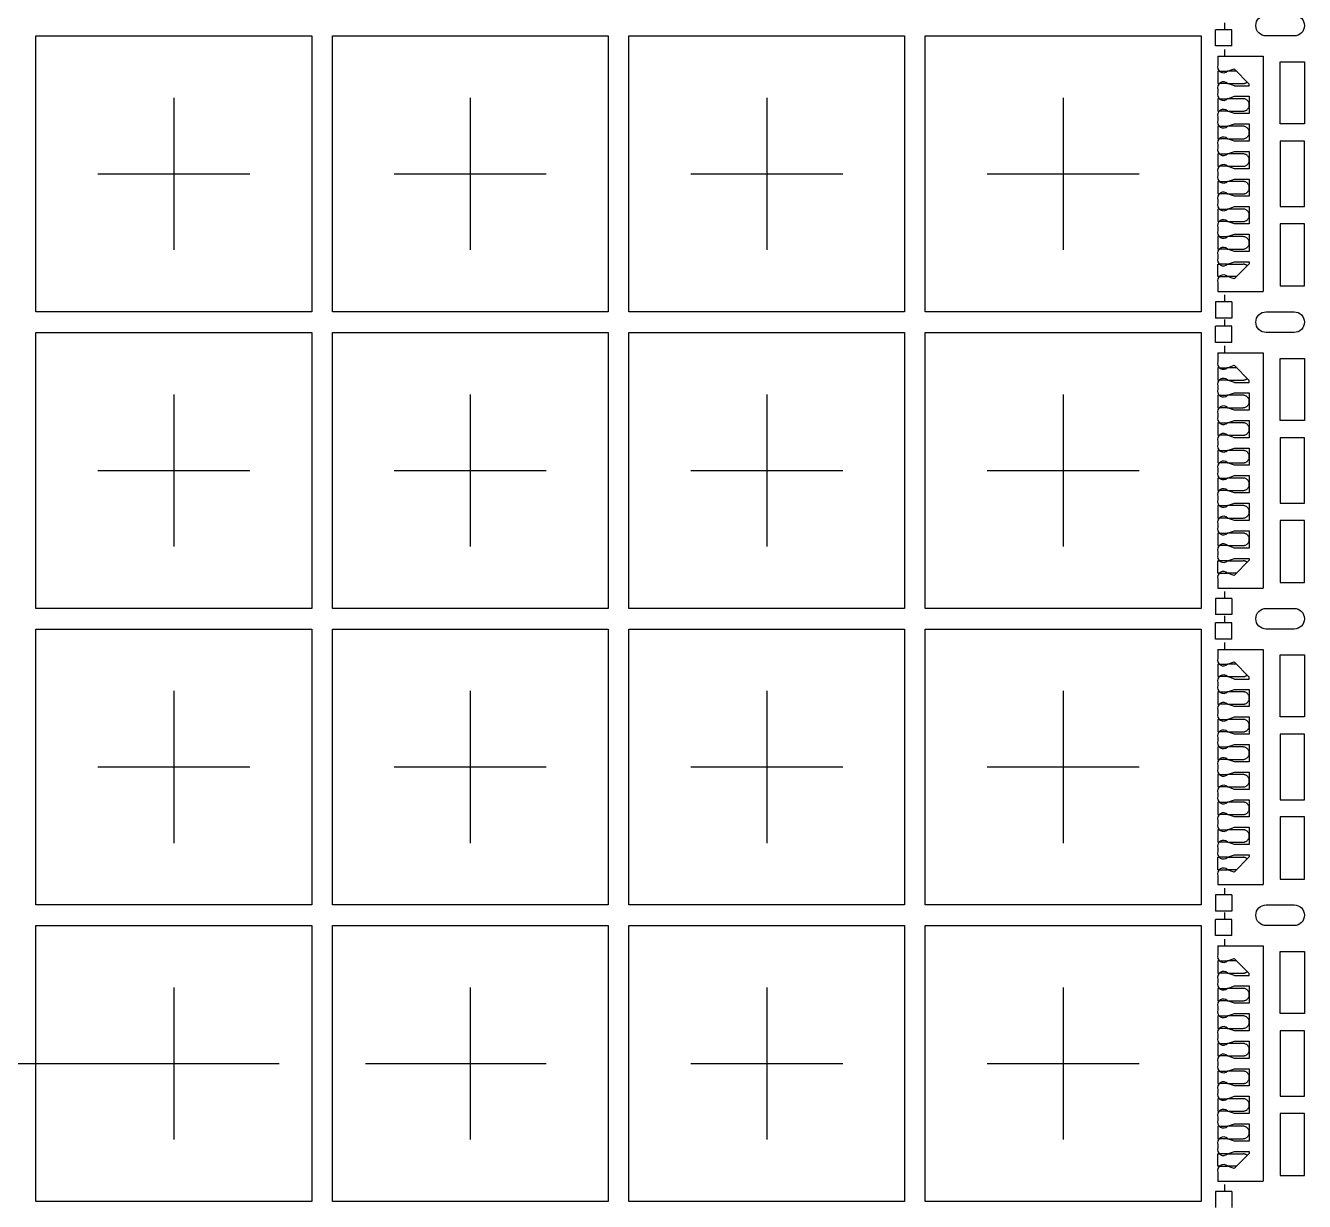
# Model space of a CAD drawing. Extents: x -140 to 1972, y -487 to -95.
# Drawn here: x 1812.89 to 1831.44, y -314.14 to -297.09 of the extents above; entities that cross this region are included whole.
import ezdxf

# ---------------------------------------------------------------- set-up
doc = ezdxf.new("R2010")
doc.units = 0
doc.header["$LTSCALE"] = 5
doc.header["$MEASUREMENT"] = 0
doc.linetypes.add('CENTER', pattern=[2, 1.25, -0.25, 0.25, -0.25])
doc.linetypes.add('HIDDEN', pattern=[0.375, 0.25, -0.125])
doc.layers.add('1', color=7, linetype='CONTINUOUS')
doc.layers.add('1D', color=4, linetype='CONTINUOUS')

msp = doc.modelspace()

# ---------------------------------------------------------------- linework, layer by layer
at = {"layer": '1'}
for p, q in [((1830.15, -297.388, -0.029), (1830.15, -297.153, -0.029)), ((1830.385, -297.153, -0.029), (1830.15, -297.153, -0.029)), ((1830.385, -297.388, -0.029), (1830.385, -297.153, -0.029)), ((1830.385, -297.388, -0.029), (1830.15, -297.388, -0.029)), ((1830.185, -297.538, -0.029), (1830.185, -297.664, -0.029)), ((1830.323, -297.753, -0.029), (1830.419, -297.719, -0.029)), ((1830.64, -297.94, -0.029), (1830.419, -297.719, -0.029)), ((1830.204, -297.753, -0.029), (1830.323, -297.753, -0.029)), ((1830.185, -298.021, -0.029), (1830.185, -298.064, -0.029)), ((1830.323, -297.933, -0.029), (1830.204, -297.933, -0.029)), ((1830.425, -297.968, -0.029), (1830.323, -297.933, -0.029)), ((1830.425, -297.968, -0.029), (1830.64, -297.968, -0.029)), ((1830.204, -298.153, -0.029), (1830.323, -298.153, -0.029)), ((1830.323, -298.153, -0.029), (1830.425, -298.118, -0.029)), ((1830.425, -298.118, -0.029), (1830.64, -298.118, -0.029)), ((1830.185, -298.421, -0.029), (1830.185, -298.464, -0.029)), ((1830.323, -298.333, -0.029), (1830.204, -298.333, -0.029)), ((1830.425, -298.368, -0.029), (1830.323, -298.333, -0.029)), ((1830.64, -298.368, -0.029), (1830.425, -298.368, -0.029)), ((1830.204, -298.553, -0.029), (1830.323, -298.553, -0.029)), ((1830.323, -298.553, -0.029), (1830.425, -298.518, -0.029)), ((1830.425, -298.518, -0.029), (1830.64, -298.518, -0.029)), ((1830.185, -298.821, -0.029), (1830.185, -298.864, -0.029)), ((1830.323, -298.733, -0.029), (1830.204, -298.733, -0.029)), ((1830.425, -298.768, -0.029), (1830.323, -298.733, -0.029)), ((1830.64, -298.768, -0.029), (1830.425, -298.768, -0.029)), ((1830.204, -298.953, -0.029), (1830.323, -298.953, -0.029)), ((1830.323, -298.953, -0.029), (1830.425, -298.918, -0.029)), ((1830.425, -298.918, -0.029), (1830.64, -298.918, -0.029)), ((1830.323, -299.133, -0.029), (1830.204, -299.133, -0.029)), ((1830.425, -299.168, -0.029), (1830.323, -299.133, -0.029)), ((1830.64, -299.168, -0.029), (1830.425, -299.168, -0.029)), ((1830.185, -299.221, -0.029), (1830.185, -299.264, -0.029)), ((1830.204, -299.353, -0.029), (1830.323, -299.353, -0.029)), ((1830.323, -299.353, -0.029), (1830.425, -299.318, -0.029)), ((1830.425, -299.318, -0.029), (1830.64, -299.318, -0.029)), ((1830.323, -299.533, -0.029), (1830.204, -299.533, -0.029)), ((1830.425, -299.568, -0.029), (1830.323, -299.533, -0.029)), ((1830.64, -299.568, -0.029), (1830.425, -299.568, -0.029)), ((1830.185, -299.621, -0.029), (1830.185, -299.664, -0.029)), ((1830.204, -299.753, -0.029), (1830.323, -299.753, -0.029)), ((1830.323, -299.753, -0.029), (1830.425, -299.718, -0.029)), ((1830.425, -299.718, -0.029), (1830.64, -299.718, -0.029)), ((1830.323, -299.933, -0.029), (1830.204, -299.933, -0.029)), ((1830.425, -299.968, -0.029), (1830.323, -299.933, -0.029)), ((1830.185, -300.021, -0.029), (1830.185, -300.064, -0.029)), ((1830.323, -300.153, -0.029), (1830.425, -300.118, -0.029)), ((1830.64, -299.968, -0.029), (1830.425, -299.968, -0.029)), ((1830.425, -300.118, -0.029), (1830.64, -300.118, -0.029)), ((1830.204, -300.153, -0.029), (1830.323, -300.153, -0.029)), ((1830.185, -300.421, -0.029), (1830.185, -300.464, -0.029)), ((1830.323, -300.333, -0.029), (1830.204, -300.333, -0.029)), ((1830.425, -300.368, -0.029), (1830.323, -300.333, -0.029)), ((1830.64, -300.368, -0.029), (1830.425, -300.368, -0.029)), ((1830.323, -300.553, -0.029), (1830.204, -300.553, -0.029)), ((1830.323, -300.553, -0.029), (1830.425, -300.518, -0.029)), ((1830.64, -300.546, -0.029), (1830.419, -300.766, -0.029)), ((1830.425, -300.518, -0.029), (1830.64, -300.518, -0.029)), ((1830.185, -300.821, -0.029), (1830.185, -300.948, -0.029)), ((1830.204, -300.733, -0.029), (1830.323, -300.733, -0.029)), ((1830.419, -300.766, -0.029), (1830.323, -300.733, -0.029)), ((1830.15, -301.098, -0.029), (1830.15, -301.333, -0.029)), ((1830.385, -301.098, -0.029), (1830.15, -301.098, -0.029)), ((1830.385, -301.098, -0.029), (1830.385, -301.333, -0.029)), ((1830.385, -301.333, -0.029), (1830.15, -301.333, -0.029)), ((1830.15, -301.688, -0.029), (1830.15, -301.453, -0.029)), ((1830.385, -301.453, -0.029), (1830.15, -301.453, -0.029)), ((1830.385, -301.688, -0.029), (1830.385, -301.453, -0.029)), ((1830.385, -301.688, -0.029), (1830.15, -301.688, -0.029)), ((1830.185, -301.838, -0.029), (1830.185, -301.964, -0.029)), ((1830.204, -302.053, -0.029), (1830.323, -302.053, -0.029)), ((1830.323, -302.053, -0.029), (1830.419, -302.019, -0.029)), ((1830.64, -302.24, -0.029), (1830.419, -302.019, -0.029)), ((1830.185, -302.321, -0.029), (1830.185, -302.364, -0.029)), ((1830.323, -302.233, -0.029), (1830.204, -302.233, -0.029)), ((1830.425, -302.268, -0.029), (1830.323, -302.233, -0.029)), ((1830.425, -302.268, -0.029), (1830.64, -302.268, -0.029)), ((1830.204, -302.453, -0.029), (1830.323, -302.453, -0.029)), ((1830.323, -302.453, -0.029), (1830.425, -302.418, -0.029)), ((1830.425, -302.418, -0.029), (1830.64, -302.418, -0.029)), ((1830.185, -302.721, -0.029), (1830.185, -302.764, -0.029)), ((1830.323, -302.633, -0.029), (1830.204, -302.633, -0.029)), ((1830.425, -302.668, -0.029), (1830.323, -302.633, -0.029)), ((1830.64, -302.668, -0.029), (1830.425, -302.668, -0.029)), ((1830.204, -302.853, -0.029), (1830.323, -302.853, -0.029)), ((1830.323, -302.853, -0.029), (1830.425, -302.818, -0.029)), ((1830.425, -302.818, -0.029), (1830.64, -302.818, -0.029)), ((1830.323, -303.033, -0.029), (1830.204, -303.033, -0.029)), ((1830.425, -303.068, -0.029), (1830.323, -303.033, -0.029)), ((1830.64, -303.068, -0.029), (1830.425, -303.068, -0.029)), ((1830.185, -303.121, -0.029), (1830.185, -303.164, -0.029)), ((1830.204, -303.253, -0.029), (1830.323, -303.253, -0.029)), ((1830.323, -303.253, -0.029), (1830.425, -303.218, -0.029)), ((1830.425, -303.218, -0.029), (1830.64, -303.218, -0.029)), ((1830.323, -303.433, -0.029), (1830.204, -303.433, -0.029)), ((1830.425, -303.468, -0.029), (1830.323, -303.433, -0.029)), ((1830.64, -303.468, -0.029), (1830.425, -303.468, -0.029)), ((1830.185, -303.521, -0.029), (1830.185, -303.564, -0.029)), ((1830.204, -303.653, -0.029), (1830.323, -303.653, -0.029)), ((1830.323, -303.653, -0.029), (1830.425, -303.618, -0.029)), ((1830.425, -303.618, -0.029), (1830.64, -303.618, -0.029)), ((1830.323, -303.833, -0.029), (1830.204, -303.833, -0.029)), ((1830.425, -303.868, -0.029), (1830.323, -303.833, -0.029)), ((1830.185, -303.921, -0.029), (1830.185, -303.964, -0.029)), ((1830.323, -304.053, -0.029), (1830.425, -304.018, -0.029)), ((1830.64, -303.868, -0.029), (1830.425, -303.868, -0.029)), ((1830.425, -304.018, -0.029), (1830.64, -304.018, -0.029)), ((1830.204, -304.053, -0.029), (1830.323, -304.053, -0.029)), ((1830.185, -304.321, -0.029), (1830.185, -304.364, -0.029)), ((1830.323, -304.233, -0.029), (1830.204, -304.233, -0.029)), ((1830.425, -304.268, -0.029), (1830.323, -304.233, -0.029)), ((1830.64, -304.268, -0.029), (1830.425, -304.268, -0.029)), ((1830.204, -304.453, -0.029), (1830.323, -304.453, -0.029)), ((1830.323, -304.453, -0.029), (1830.425, -304.418, -0.029)), ((1830.425, -304.418, -0.029), (1830.64, -304.418, -0.029)), ((1830.185, -304.721, -0.029), (1830.185, -304.764, -0.029)), ((1830.323, -304.633, -0.029), (1830.204, -304.633, -0.029)), ((1830.425, -304.668, -0.029), (1830.323, -304.633, -0.029)), ((1830.64, -304.668, -0.029), (1830.425, -304.668, -0.029)), ((1830.323, -304.853, -0.029), (1830.204, -304.853, -0.029)), ((1830.323, -304.853, -0.029), (1830.425, -304.818, -0.029)), ((1830.64, -304.846, -0.029), (1830.419, -305.066, -0.029)), ((1830.425, -304.818, -0.029), (1830.64, -304.818, -0.029)), ((1830.185, -305.121, -0.029), (1830.185, -305.248, -0.029)), ((1830.204, -305.033, -0.029), (1830.323, -305.033, -0.029)), ((1830.419, -305.066, -0.029), (1830.323, -305.033, -0.029)), ((1830.15, -305.398, -0.029), (1830.15, -305.633, -0.029)), ((1830.385, -305.398, -0.029), (1830.15, -305.398, -0.029)), ((1830.385, -305.398, -0.029), (1830.385, -305.633, -0.029)), ((1830.385, -305.633, -0.029), (1830.15, -305.633, -0.029)), ((1830.15, -305.988, -0.029), (1830.15, -305.753, -0.029)), ((1830.385, -305.753, -0.029), (1830.15, -305.753, -0.029)), ((1830.385, -305.988, -0.029), (1830.385, -305.753, -0.029)), ((1830.385, -305.988, -0.029), (1830.15, -305.988, -0.029)), ((1830.185, -306.138, -0.029), (1830.185, -306.264, -0.029)), ((1830.204, -306.353, -0.029), (1830.323, -306.353, -0.029)), ((1830.323, -306.353, -0.029), (1830.419, -306.319, -0.029)), ((1830.64, -306.54, -0.029), (1830.419, -306.319, -0.029)), ((1830.185, -306.621, -0.029), (1830.185, -306.664, -0.029)), ((1830.323, -306.533, -0.029), (1830.204, -306.533, -0.029)), ((1830.425, -306.568, -0.029), (1830.323, -306.533, -0.029)), ((1830.425, -306.568, -0.029), (1830.64, -306.568, -0.029)), ((1830.204, -306.753, -0.029), (1830.323, -306.753, -0.029)), ((1830.323, -306.753, -0.029), (1830.425, -306.718, -0.029)), ((1830.425, -306.718, -0.029), (1830.64, -306.718, -0.029)), ((1830.323, -306.933, -0.029), (1830.204, -306.933, -0.029)), ((1830.425, -306.968, -0.029), (1830.323, -306.933, -0.029)), ((1830.64, -306.968, -0.029), (1830.425, -306.968, -0.029)), ((1830.185, -307.021, -0.029), (1830.185, -307.064, -0.029)), ((1830.204, -307.153, -0.029), (1830.323, -307.153, -0.029)), ((1830.323, -307.153, -0.029), (1830.425, -307.118, -0.029)), ((1830.425, -307.118, -0.029), (1830.64, -307.118, -0.029)), ((1830.323, -307.333, -0.029), (1830.204, -307.333, -0.029)), ((1830.425, -307.368, -0.029), (1830.323, -307.333, -0.029)), ((1830.64, -307.368, -0.029), (1830.425, -307.368, -0.029)), ((1830.185, -307.421, -0.029), (1830.185, -307.464, -0.029)), ((1830.204, -307.553, -0.029), (1830.323, -307.553, -0.029)), ((1830.323, -307.553, -0.029), (1830.425, -307.518, -0.029)), ((1830.425, -307.518, -0.029), (1830.64, -307.518, -0.029)), ((1830.323, -307.733, -0.029), (1830.204, -307.733, -0.029)), ((1830.425, -307.768, -0.029), (1830.323, -307.733, -0.029)), ((1830.185, -307.821, -0.029), (1830.185, -307.864, -0.029)), ((1830.323, -307.953, -0.029), (1830.425, -307.918, -0.029)), ((1830.64, -307.768, -0.029), (1830.425, -307.768, -0.029)), ((1830.425, -307.918, -0.029), (1830.64, -307.918, -0.029)), ((1830.204, -307.953, -0.029), (1830.323, -307.953, -0.029)), ((1830.185, -308.221, -0.029), (1830.185, -308.264, -0.029)), ((1830.323, -308.133, -0.029), (1830.204, -308.133, -0.029)), ((1830.425, -308.168, -0.029), (1830.323, -308.133, -0.029)), ((1830.64, -308.168, -0.029), (1830.425, -308.168, -0.029)), ((1830.204, -308.353, -0.029), (1830.323, -308.353, -0.029)), ((1830.323, -308.353, -0.029), (1830.425, -308.318, -0.029)), ((1830.425, -308.318, -0.029), (1830.64, -308.318, -0.029)), ((1830.185, -308.621, -0.029), (1830.185, -308.664, -0.029)), ((1830.323, -308.533, -0.029), (1830.204, -308.533, -0.029)), ((1830.425, -308.568, -0.029), (1830.323, -308.533, -0.029)), ((1830.64, -308.568, -0.029), (1830.425, -308.568, -0.029)), ((1830.204, -308.753, -0.029), (1830.323, -308.753, -0.029)), ((1830.323, -308.753, -0.029), (1830.425, -308.718, -0.029)), ((1830.425, -308.718, -0.029), (1830.64, -308.718, -0.029)), ((1830.185, -309.021, -0.029), (1830.185, -309.064, -0.029)), ((1830.323, -308.933, -0.029), (1830.204, -308.933, -0.029)), ((1830.425, -308.968, -0.029), (1830.323, -308.933, -0.029)), ((1830.64, -308.968, -0.029), (1830.425, -308.968, -0.029)), ((1830.323, -309.153, -0.029), (1830.204, -309.153, -0.029)), ((1830.323, -309.153, -0.029), (1830.425, -309.118, -0.029)), ((1830.64, -309.146, -0.029), (1830.419, -309.366, -0.029)), ((1830.425, -309.118, -0.029), (1830.64, -309.118, -0.029)), ((1830.204, -309.333, -0.029), (1830.323, -309.333, -0.029)), ((1830.419, -309.366, -0.029), (1830.323, -309.333, -0.029)), ((1830.185, -309.421, -0.029), (1830.185, -309.548, -0.029)), ((1830.15, -309.698, -0.029), (1830.15, -309.933, -0.029)), ((1830.385, -309.698, -0.029), (1830.15, -309.698, -0.029)), ((1830.385, -309.698, -0.029), (1830.385, -309.933, -0.029)), ((1830.385, -309.933, -0.029), (1830.15, -309.933, -0.029)), ((1830.15, -310.288, -0.029), (1830.15, -310.053, -0.029)), ((1830.385, -310.053, -0.029), (1830.15, -310.053, -0.029)), ((1830.385, -310.288, -0.029), (1830.385, -310.053, -0.029)), ((1830.385, -310.288, -0.029), (1830.15, -310.288, -0.029)), ((1830.185, -310.438, -0.029), (1830.185, -310.564, -0.029)), ((1830.204, -310.653, -0.029), (1830.323, -310.653, -0.029)), ((1830.323, -310.653, -0.029), (1830.419, -310.619, -0.029)), ((1830.64, -310.84, -0.029), (1830.419, -310.619, -0.029)), ((1830.323, -310.833, -0.029), (1830.204, -310.833, -0.029)), ((1830.425, -310.868, -0.029), (1830.323, -310.833, -0.029)), ((1830.425, -310.868, -0.029), (1830.64, -310.868, -0.029)), ((1830.185, -310.921, -0.029), (1830.185, -310.964, -0.029)), ((1830.204, -311.053, -0.029), (1830.323, -311.053, -0.029)), ((1830.323, -311.053, -0.029), (1830.425, -311.018, -0.029)), ((1830.425, -311.018, -0.029), (1830.64, -311.018, -0.029)), ((1830.323, -311.233, -0.029), (1830.204, -311.233, -0.029)), ((1830.425, -311.268, -0.029), (1830.323, -311.233, -0.029)), ((1830.64, -311.268, -0.029), (1830.425, -311.268, -0.029)), ((1830.185, -311.321, -0.029), (1830.185, -311.364, -0.029)), ((1830.204, -311.453, -0.029), (1830.323, -311.453, -0.029)), ((1830.323, -311.453, -0.029), (1830.425, -311.418, -0.029)), ((1830.425, -311.418, -0.029), (1830.64, -311.418, -0.029)), ((1830.323, -311.633, -0.029), (1830.204, -311.633, -0.029)), ((1830.425, -311.668, -0.029), (1830.323, -311.633, -0.029)), ((1830.185, -311.721, -0.029), (1830.185, -311.764, -0.029)), ((1830.323, -311.853, -0.029), (1830.425, -311.818, -0.029)), ((1830.64, -311.668, -0.029), (1830.425, -311.668, -0.029)), ((1830.425, -311.818, -0.029), (1830.64, -311.818, -0.029)), ((1830.204, -311.853, -0.029), (1830.323, -311.853, -0.029)), ((1830.185, -312.121, -0.029), (1830.185, -312.164, -0.029)), ((1830.323, -312.033, -0.029), (1830.204, -312.033, -0.029)), ((1830.425, -312.068, -0.029), (1830.323, -312.033, -0.029)), ((1830.64, -312.068, -0.029), (1830.425, -312.068, -0.029)), ((1830.204, -312.253, -0.029), (1830.323, -312.253, -0.029)), ((1830.323, -312.253, -0.029), (1830.425, -312.218, -0.029)), ((1830.425, -312.218, -0.029), (1830.64, -312.218, -0.029)), ((1830.185, -312.521, -0.029), (1830.185, -312.564, -0.029)), ((1830.323, -312.433, -0.029), (1830.204, -312.433, -0.029)), ((1830.425, -312.468, -0.029), (1830.323, -312.433, -0.029)), ((1830.64, -312.468, -0.029), (1830.425, -312.468, -0.029)), ((1830.204, -312.653, -0.029), (1830.323, -312.653, -0.029)), ((1830.323, -312.653, -0.029), (1830.425, -312.618, -0.029)), ((1830.425, -312.618, -0.029), (1830.64, -312.618, -0.029)), ((1830.185, -312.921, -0.029), (1830.185, -312.964, -0.029)), ((1830.323, -312.833, -0.029), (1830.204, -312.833, -0.029)), ((1830.425, -312.868, -0.029), (1830.323, -312.833, -0.029)), ((1830.64, -312.868, -0.029), (1830.425, -312.868, -0.029)), ((1830.204, -313.053, -0.029), (1830.323, -313.053, -0.029)), ((1830.323, -313.053, -0.029), (1830.425, -313.018, -0.029)), ((1830.425, -313.018, -0.029), (1830.64, -313.018, -0.029)), ((1830.323, -313.233, -0.029), (1830.204, -313.233, -0.029)), ((1830.425, -313.268, -0.029), (1830.323, -313.233, -0.029)), ((1830.64, -313.268, -0.029), (1830.425, -313.268, -0.029)), ((1830.185, -313.321, -0.029), (1830.185, -313.364, -0.029)), ((1830.323, -313.453, -0.029), (1830.204, -313.453, -0.029)), ((1830.323, -313.453, -0.029), (1830.425, -313.418, -0.029)), ((1830.64, -313.446, -0.029), (1830.419, -313.666, -0.029)), ((1830.425, -313.418, -0.029), (1830.64, -313.418, -0.029)), ((1830.204, -313.633, -0.029), (1830.323, -313.633, -0.029)), ((1830.419, -313.666, -0.029), (1830.323, -313.633, -0.029)), ((1830.185, -313.721, -0.029), (1830.185, -313.848, -0.029)), ((1830.15, -313.998, -0.029), (1830.15, -314.233, -0.029)), ((1830.385, -313.998, -0.029), (1830.15, -313.998, -0.029)), ((1830.385, -313.998, -0.029), (1830.385, -314.233, -0.029))]:
    msp.add_line(p, q, dxfattribs=at)
at = {"layer": '1', "color": 7}
for p, q in [((1830.185, -297.538, -0.029), (1830.84, -297.538, -0.029)), ((1830.84, -297.538, -0.029), (1830.84, -300.948, -0.029)), ((1830.64, -297.968, -0.029), (1830.64, -297.94, -0.029)), ((1830.64, -298.118, -0.029), (1830.64, -298.368, -0.029)), ((1830.64, -298.518, -0.029), (1830.64, -298.768, -0.029)), ((1830.64, -298.918, -0.029), (1830.64, -299.168, -0.029)), ((1830.64, -299.318, -0.029), (1830.64, -299.568, -0.029)), ((1830.64, -299.718, -0.029), (1830.64, -299.968, -0.029)), ((1830.64, -300.118, -0.029), (1830.64, -300.368, -0.029)), ((1830.64, -300.518, -0.029), (1830.64, -300.546, -0.029)), ((1830.185, -300.948, -0.029), (1830.84, -300.948, -0.029)), ((1830.185, -301.838, -0.029), (1830.84, -301.838, -0.029)), ((1830.84, -301.838, -0.029), (1830.84, -305.248, -0.029)), ((1830.64, -302.268, -0.029), (1830.64, -302.24, -0.029)), ((1830.64, -302.418, -0.029), (1830.64, -302.668, -0.029)), ((1830.64, -302.818, -0.029), (1830.64, -303.068, -0.029)), ((1830.64, -303.218, -0.029), (1830.64, -303.468, -0.029)), ((1830.64, -303.618, -0.029), (1830.64, -303.868, -0.029)), ((1830.64, -304.018, -0.029), (1830.64, -304.268, -0.029)), ((1830.64, -304.418, -0.029), (1830.64, -304.668, -0.029)), ((1830.64, -304.818, -0.029), (1830.64, -304.846, -0.029)), ((1830.185, -305.248, -0.029), (1830.84, -305.248, -0.029)), ((1830.185, -306.138, -0.029), (1830.84, -306.138, -0.029)), ((1830.84, -306.138, -0.029), (1830.84, -309.548, -0.029)), ((1830.64, -306.568, -0.029), (1830.64, -306.54, -0.029)), ((1830.64, -306.718, -0.029), (1830.64, -306.968, -0.029)), ((1830.64, -307.118, -0.029), (1830.64, -307.368, -0.029)), ((1830.64, -307.518, -0.029), (1830.64, -307.768, -0.029)), ((1830.64, -307.918, -0.029), (1830.64, -308.168, -0.029)), ((1830.64, -308.318, -0.029), (1830.64, -308.568, -0.029)), ((1830.64, -308.718, -0.029), (1830.64, -308.968, -0.029)), ((1830.64, -309.118, -0.029), (1830.64, -309.146, -0.029)), ((1830.185, -309.548, -0.029), (1830.84, -309.548, -0.029)), ((1830.185, -310.438, -0.029), (1830.84, -310.438, -0.029)), ((1830.84, -310.438, -0.029), (1830.84, -313.848, -0.029)), ((1830.64, -310.868, -0.029), (1830.64, -310.84, -0.029)), ((1830.64, -311.018, -0.029), (1830.64, -311.268, -0.029)), ((1830.64, -311.418, -0.029), (1830.64, -311.668, -0.029)), ((1830.64, -311.818, -0.029), (1830.64, -312.068, -0.029)), ((1830.64, -312.218, -0.029), (1830.64, -312.468, -0.029)), ((1830.64, -312.618, -0.029), (1830.64, -312.868, -0.029)), ((1830.64, -313.018, -0.029), (1830.64, -313.268, -0.029)), ((1830.64, -313.418, -0.029), (1830.64, -313.446, -0.029)), ((1830.185, -313.848, -0.029), (1830.84, -313.848, -0.029))]:
    msp.add_line(p, q, dxfattribs=at)
at = {"layer": '1', "ltscale": 10, "elevation": -0.029}
for points in [[(1830.885, -296.943), (1831.29, -296.943, -1), (1831.29, -297.243), (1830.885, -297.243, -1)], [(1830.885, -301.243), (1831.29, -301.243, -1), (1831.29, -301.543), (1830.885, -301.543, -1)], [(1830.885, -305.543), (1831.29, -305.543, -1), (1831.29, -305.843), (1830.885, -305.843, -1)], [(1830.885, -309.843), (1831.29, -309.843, -1), (1831.29, -310.143), (1830.885, -310.143, -1)]]:
    msp.add_lwpolyline(points, format="xyb", close=True, dxfattribs=at)
for points in [[(1831.44, -298.518), (1831.09, -298.518), (1831.09, -297.618), (1831.44, -297.618)], [(1831.44, -298.768), (1831.09, -298.768), (1831.09, -299.718), (1831.44, -299.718)], [(1831.09, -299.968), (1831.09, -300.868), (1831.44, -300.868), (1831.44, -299.968)], [(1831.44, -302.818), (1831.09, -302.818), (1831.09, -301.918), (1831.44, -301.918)], [(1831.44, -303.068), (1831.09, -303.068), (1831.09, -304.018), (1831.44, -304.018)], [(1831.09, -304.268), (1831.09, -305.168), (1831.44, -305.168), (1831.44, -304.268)], [(1831.44, -307.118), (1831.09, -307.118), (1831.09, -306.218), (1831.44, -306.218)], [(1831.44, -307.368), (1831.09, -307.368), (1831.09, -308.318), (1831.44, -308.318)], [(1831.09, -308.568), (1831.09, -309.468), (1831.44, -309.468), (1831.44, -308.568)], [(1831.44, -311.418), (1831.09, -311.418), (1831.09, -310.518), (1831.44, -310.518)], [(1831.44, -311.668), (1831.09, -311.668), (1831.09, -312.618), (1831.44, -312.618)], [(1831.09, -312.868), (1831.09, -313.768), (1831.44, -313.768), (1831.44, -312.868)]]:
    msp.add_lwpolyline(points, close=True, dxfattribs=at)
at = {"layer": '1'}
for centre, start, end in [((1830.264, -297.693, -0.029), 159.5408, 315.2841), ((1830.264, -297.992, -0.029), 44.7159, 200.4592), ((1830.264, -298.093, -0.029), 159.5408, 315.2841), ((1830.264, -298.392, -0.029), 44.7159, 200.4592), ((1830.264, -298.493, -0.029), 159.5408, 315.2841), ((1830.264, -298.792, -0.029), 44.7159, 200.4592), ((1830.264, -298.893, -0.029), 159.5408, 315.2841), ((1830.264, -299.192, -0.029), 44.7159, 200.4592), ((1830.264, -299.293, -0.029), 159.5408, 315.2841), ((1830.264, -299.592, -0.029), 44.7159, 200.4592), ((1830.264, -299.693, -0.029), 159.5408, 315.2841), ((1830.264, -299.992, -0.029), 44.7159, 200.4592), ((1830.264, -300.093, -0.029), 159.5408, 315.2841), ((1830.264, -300.392, -0.029), 44.7159, 200.4592), ((1830.264, -300.493, -0.029), 159.5408, 315.2841), ((1830.264, -300.792, -0.029), 44.7159, 200.4592), ((1830.264, -301.993, -0.029), 159.5408, 315.2841), ((1830.264, -302.292, -0.029), 44.7159, 200.4592), ((1830.264, -302.393, -0.029), 159.5408, 315.2841), ((1830.264, -302.692, -0.029), 44.7159, 200.4592), ((1830.264, -302.793, -0.029), 159.5408, 315.2841), ((1830.264, -303.092, -0.029), 44.7159, 200.4592), ((1830.264, -303.193, -0.029), 159.5408, 315.2841), ((1830.264, -303.492, -0.029), 44.7159, 200.4592), ((1830.264, -303.593, -0.029), 159.5408, 315.2841), ((1830.264, -303.892, -0.029), 44.7159, 200.4592), ((1830.264, -303.993, -0.029), 159.5408, 315.2841), ((1830.264, -304.292, -0.029), 44.7159, 200.4592), ((1830.264, -304.393, -0.029), 159.5408, 315.2841), ((1830.264, -304.692, -0.029), 44.7159, 200.4592), ((1830.264, -304.793, -0.029), 159.5408, 315.2841), ((1830.264, -305.092, -0.029), 44.7159, 200.4592), ((1830.264, -306.293, -0.029), 159.5408, 315.2841), ((1830.264, -306.592, -0.029), 44.7159, 200.4592), ((1830.264, -306.693, -0.029), 159.5408, 315.2841), ((1830.264, -306.992, -0.029), 44.7159, 200.4592), ((1830.264, -307.093, -0.029), 159.5408, 315.2841), ((1830.264, -307.392, -0.029), 44.7159, 200.4592), ((1830.264, -307.493, -0.029), 159.5408, 315.2841), ((1830.264, -307.792, -0.029), 44.7159, 200.4592), ((1830.264, -307.893, -0.029), 159.5408, 315.2841), ((1830.264, -308.192, -0.029), 44.7159, 200.4592), ((1830.264, -308.293, -0.029), 159.5408, 315.2841), ((1830.264, -308.592, -0.029), 44.7159, 200.4592), ((1830.264, -308.693, -0.029), 159.5408, 315.2841), ((1830.264, -308.992, -0.029), 44.7159, 200.4592), ((1830.264, -309.093, -0.029), 159.5408, 315.2841), ((1830.264, -309.392, -0.029), 44.7159, 200.4592), ((1830.264, -310.593, -0.029), 159.5408, 315.2841), ((1830.264, -310.892, -0.029), 44.7159, 200.4592), ((1830.264, -310.993, -0.029), 159.5408, 315.2841), ((1830.264, -311.292, -0.029), 44.7159, 200.4592), ((1830.264, -311.393, -0.029), 159.5408, 315.2841), ((1830.264, -311.692, -0.029), 44.7159, 200.4592), ((1830.264, -311.793, -0.029), 159.5408, 315.2841), ((1830.264, -312.092, -0.029), 44.7159, 200.4592), ((1830.264, -312.193, -0.029), 159.5408, 315.2841), ((1830.264, -312.492, -0.029), 44.7159, 200.4592), ((1830.264, -312.593, -0.029), 159.5408, 315.2841), ((1830.264, -312.892, -0.029), 44.7159, 200.4592), ((1830.264, -312.993, -0.029), 159.5408, 315.2841), ((1830.264, -313.292, -0.029), 44.7159, 200.4592), ((1830.264, -313.393, -0.029), 159.5408, 315.2841), ((1830.264, -313.692, -0.029), 44.7159, 200.4592)]:
    msp.add_arc(centre, 0.0843, start, end, dxfattribs=at)
at = {"layer": '1D', "linetype": 'HIDDEN', "ltscale": 0.08}
for p, q in [((1830.285, -297.153, -0.029), (1830.285, -297.033, -0.029)), ((1830.285, -297.538, -0.029), (1830.285, -297.388, -0.029)), ((1830.285, -301.098, -0.029), (1830.285, -300.948, -0.029)), ((1830.285, -301.453, -0.029), (1830.285, -301.333, -0.029)), ((1830.285, -301.838, -0.029), (1830.285, -301.688, -0.029)), ((1830.285, -305.398, -0.029), (1830.285, -305.248, -0.029)), ((1830.285, -305.753, -0.029), (1830.285, -305.633, -0.029)), ((1830.285, -306.138, -0.029), (1830.285, -305.988, -0.029)), ((1830.285, -309.698, -0.029), (1830.285, -309.548, -0.029)), ((1830.285, -310.053, -0.029), (1830.285, -309.933, -0.029)), ((1830.285, -310.438, -0.029), (1830.285, -310.288, -0.029)), ((1830.285, -313.998, -0.029), (1830.285, -313.848, -0.029))]:
    msp.add_line(p, q, dxfattribs=at)
at = {"layer": '1D', "linetype": 'CENTER'}
for p, q in [((1815.04, -298.14, -0.029), (1815.04, -300.346, -0.029)), ((1819.34, -298.14, -0.029), (1819.34, -300.346, -0.029)), ((1823.64, -298.14, -0.029), (1823.64, -300.346, -0.029)), ((1827.94, -298.14, -0.029), (1827.94, -300.346, -0.029)), ((1813.937, -299.243, -0.029), (1816.142, -299.243, -0.029)), ((1818.237, -299.243, -0.029), (1820.442, -299.243, -0.029)), ((1822.537, -299.243, -0.029), (1824.742, -299.243, -0.029)), ((1826.837, -299.243, -0.029), (1829.042, -299.243, -0.029)), ((1815.04, -302.44, -0.029), (1815.04, -304.646, -0.029)), ((1819.34, -302.44, -0.029), (1819.34, -304.646, -0.029)), ((1823.64, -302.44, -0.029), (1823.64, -304.646, -0.029)), ((1827.94, -302.44, -0.029), (1827.94, -304.646, -0.029)), ((1813.937, -303.543, -0.029), (1816.142, -303.543, -0.029)), ((1818.237, -303.543, -0.029), (1820.442, -303.543, -0.029)), ((1822.537, -303.543, -0.029), (1824.742, -303.543, -0.029)), ((1826.837, -303.543, -0.029), (1829.042, -303.543, -0.029)), ((1815.04, -306.74, -0.029), (1815.04, -308.946, -0.029)), ((1819.34, -306.74, -0.029), (1819.34, -308.946, -0.029)), ((1823.64, -306.74, -0.029), (1823.64, -308.946, -0.029)), ((1827.94, -306.74, -0.029), (1827.94, -308.946, -0.029)), ((1813.937, -307.843, -0.029), (1816.142, -307.843, -0.029)), ((1818.237, -307.843, -0.029), (1820.442, -307.843, -0.029)), ((1822.537, -307.843, -0.029), (1824.742, -307.843, -0.029)), ((1826.837, -307.843, -0.029), (1829.042, -307.843, -0.029)), ((1815.04, -311.04, -0.029), (1815.04, -313.246, -0.029)), ((1819.34, -311.04, -0.029), (1819.34, -313.246, -0.029)), ((1823.64, -311.04, -0.029), (1823.64, -313.246, -0.029)), ((1827.94, -311.04, -0.029), (1827.94, -313.246, -0.029)), ((1790.318, -312.143, -0.029), (1818.261, -312.143, -0.029)), ((1813.937, -312.143, -0.029), (1816.142, -312.143, -0.029)), ((1818.237, -312.143, -0.029), (1820.442, -312.143, -0.029)), ((1822.537, -312.143, -0.029), (1824.742, -312.143, -0.029)), ((1826.837, -312.143, -0.029), (1829.042, -312.143, -0.029))]:
    msp.add_line(p, q, dxfattribs=at)
at = {"layer": '1D', "color": 2, "linetype": 'CENTER', "ltscale": 0.8, "elevation": -0.029}
for points in [[(1817.04, -297.243), (1817.04, -301.243), (1813.04, -301.243), (1813.04, -297.243)], [(1821.34, -297.243), (1821.34, -301.243), (1817.34, -301.243), (1817.34, -297.243)], [(1825.64, -297.243), (1825.64, -301.243), (1821.64, -301.243), (1821.64, -297.243)], [(1829.94, -297.243), (1829.94, -301.243), (1825.94, -301.243), (1825.94, -297.243)], [(1817.04, -301.543), (1817.04, -305.543), (1813.04, -305.543), (1813.04, -301.543)], [(1821.34, -301.543), (1821.34, -305.543), (1817.34, -305.543), (1817.34, -301.543)], [(1825.64, -301.543), (1825.64, -305.543), (1821.64, -305.543), (1821.64, -301.543)], [(1829.94, -301.543), (1829.94, -305.543), (1825.94, -305.543), (1825.94, -301.543)], [(1817.04, -305.843), (1817.04, -309.843), (1813.04, -309.843), (1813.04, -305.843)], [(1821.34, -305.843), (1821.34, -309.843), (1817.34, -309.843), (1817.34, -305.843)], [(1825.64, -305.843), (1825.64, -309.843), (1821.64, -309.843), (1821.64, -305.843)], [(1829.94, -305.843), (1829.94, -309.843), (1825.94, -309.843), (1825.94, -305.843)], [(1817.04, -310.143), (1817.04, -314.143), (1813.04, -314.143), (1813.04, -310.143)], [(1821.34, -310.143), (1821.34, -314.143), (1817.34, -314.143), (1817.34, -310.143)], [(1825.64, -310.143), (1825.64, -314.143), (1821.64, -314.143), (1821.64, -310.143)], [(1829.94, -310.143), (1829.94, -314.143), (1825.94, -314.143), (1825.94, -310.143)]]:
    msp.add_lwpolyline(points, close=True, dxfattribs=at)
at = {"layer": '1D', "linetype": 'HIDDEN', "ltscale": 0.3, "elevation": -0.029}
for points in [[(1830.204, -297.753), (1830.185, -297.753), (1830.185, -297.933), (1830.204, -297.933)], [(1830.452, -297.753), (1830.323, -297.753)], [(1830.204, -298.153), (1830.185, -298.153), (1830.185, -298.333), (1830.204, -298.333)], [(1830.204, -298.553), (1830.185, -298.553), (1830.185, -298.733), (1830.204, -298.733)], [(1830.204, -298.953), (1830.185, -298.953), (1830.185, -299.133), (1830.204, -299.133)], [(1830.204, -299.353), (1830.185, -299.353), (1830.185, -299.533), (1830.204, -299.533)], [(1830.204, -299.753), (1830.185, -299.753), (1830.185, -299.933), (1830.204, -299.933)], [(1830.204, -300.153), (1830.185, -300.153), (1830.185, -300.333), (1830.204, -300.333)], [(1830.204, -300.733), (1830.185, -300.733), (1830.185, -300.553), (1830.204, -300.553)], [(1830.452, -300.733), (1830.323, -300.733)], [(1830.204, -302.053), (1830.185, -302.053), (1830.185, -302.233), (1830.204, -302.233)], [(1830.452, -302.053), (1830.323, -302.053)], [(1830.204, -302.453), (1830.185, -302.453), (1830.185, -302.633), (1830.204, -302.633)], [(1830.204, -302.853), (1830.185, -302.853), (1830.185, -303.033), (1830.204, -303.033)], [(1830.204, -303.253), (1830.185, -303.253), (1830.185, -303.433), (1830.204, -303.433)], [(1830.204, -303.653), (1830.185, -303.653), (1830.185, -303.833), (1830.204, -303.833)], [(1830.204, -304.053), (1830.185, -304.053), (1830.185, -304.233), (1830.204, -304.233)], [(1830.204, -304.453), (1830.185, -304.453), (1830.185, -304.633), (1830.204, -304.633)], [(1830.204, -305.033), (1830.185, -305.033), (1830.185, -304.853), (1830.204, -304.853)], [(1830.452, -305.033), (1830.323, -305.033)], [(1830.204, -306.353), (1830.185, -306.353), (1830.185, -306.533), (1830.204, -306.533)], [(1830.452, -306.353), (1830.323, -306.353)], [(1830.204, -306.753), (1830.185, -306.753), (1830.185, -306.933), (1830.204, -306.933)], [(1830.204, -307.153), (1830.185, -307.153), (1830.185, -307.333), (1830.204, -307.333)], [(1830.204, -307.553), (1830.185, -307.553), (1830.185, -307.733), (1830.204, -307.733)], [(1830.204, -307.953), (1830.185, -307.953), (1830.185, -308.133), (1830.204, -308.133)], [(1830.204, -308.353), (1830.185, -308.353), (1830.185, -308.533), (1830.204, -308.533)], [(1830.204, -308.753), (1830.185, -308.753), (1830.185, -308.933), (1830.204, -308.933)], [(1830.204, -309.333), (1830.185, -309.333), (1830.185, -309.153), (1830.204, -309.153)], [(1830.452, -309.333), (1830.323, -309.333)], [(1830.204, -310.653), (1830.185, -310.653), (1830.185, -310.833), (1830.204, -310.833)], [(1830.452, -310.653), (1830.323, -310.653)], [(1830.204, -311.053), (1830.185, -311.053), (1830.185, -311.233), (1830.204, -311.233)], [(1830.204, -311.453), (1830.185, -311.453), (1830.185, -311.633), (1830.204, -311.633)], [(1830.204, -311.853), (1830.185, -311.853), (1830.185, -312.033), (1830.204, -312.033)], [(1830.204, -312.253), (1830.185, -312.253), (1830.185, -312.433), (1830.204, -312.433)], [(1830.204, -312.653), (1830.185, -312.653), (1830.185, -312.833), (1830.204, -312.833)], [(1830.204, -313.053), (1830.185, -313.053), (1830.185, -313.233), (1830.204, -313.233)], [(1830.204, -313.633), (1830.185, -313.633), (1830.185, -313.453), (1830.204, -313.453)], [(1830.452, -313.633), (1830.323, -313.633)]]:
    msp.add_lwpolyline(points, dxfattribs=at)
for points in [[(1830.323, -297.933), (1830.55, -297.933, 0.184483), (1830.61, -297.91, 0.175674)], [(1830.323, -298.333), (1830.55, -298.333, 1), (1830.55, -298.153), (1830.323, -298.153)], [(1830.323, -298.733), (1830.55, -298.733, 1), (1830.55, -298.553), (1830.323, -298.553)], [(1830.323, -299.133), (1830.55, -299.133, 1), (1830.55, -298.953), (1830.323, -298.953)], [(1830.323, -299.533), (1830.55, -299.533, 1), (1830.55, -299.353), (1830.323, -299.353)], [(1830.323, -299.933), (1830.55, -299.933, 1), (1830.55, -299.753), (1830.323, -299.753)], [(1830.323, -300.333), (1830.55, -300.333, 1), (1830.55, -300.153), (1830.323, -300.153)], [(1830.323, -300.553), (1830.55, -300.553, -0.184483), (1830.61, -300.576, -0.175674)], [(1830.323, -302.233), (1830.55, -302.233, 0.184483), (1830.61, -302.21, 0.175674)], [(1830.323, -302.633), (1830.55, -302.633, 1), (1830.55, -302.453), (1830.323, -302.453)], [(1830.323, -303.033), (1830.55, -303.033, 1), (1830.55, -302.853), (1830.323, -302.853)], [(1830.323, -303.433), (1830.55, -303.433, 1), (1830.55, -303.253), (1830.323, -303.253)], [(1830.323, -303.833), (1830.55, -303.833, 1), (1830.55, -303.653), (1830.323, -303.653)], [(1830.323, -304.233), (1830.55, -304.233, 1), (1830.55, -304.053), (1830.323, -304.053)], [(1830.323, -304.633), (1830.55, -304.633, 1), (1830.55, -304.453), (1830.323, -304.453)], [(1830.323, -304.853), (1830.55, -304.853, -0.184483), (1830.61, -304.876, -0.175674)], [(1830.323, -306.533), (1830.55, -306.533, 0.184483), (1830.61, -306.51, 0.175674)], [(1830.323, -306.933), (1830.55, -306.933, 1), (1830.55, -306.753), (1830.323, -306.753)], [(1830.323, -307.333), (1830.55, -307.333, 1), (1830.55, -307.153), (1830.323, -307.153)], [(1830.323, -307.733), (1830.55, -307.733, 1), (1830.55, -307.553), (1830.323, -307.553)], [(1830.323, -308.133), (1830.55, -308.133, 1), (1830.55, -307.953), (1830.323, -307.953)], [(1830.323, -308.533), (1830.55, -308.533, 1), (1830.55, -308.353), (1830.323, -308.353)], [(1830.323, -308.933), (1830.55, -308.933, 1), (1830.55, -308.753), (1830.323, -308.753)], [(1830.323, -309.153), (1830.55, -309.153, -0.184483), (1830.61, -309.176, -0.175674)], [(1830.323, -310.833), (1830.55, -310.833, 0.184483), (1830.61, -310.81, 0.175674)], [(1830.323, -311.233), (1830.55, -311.233, 1), (1830.55, -311.053), (1830.323, -311.053)], [(1830.323, -311.633), (1830.55, -311.633, 1), (1830.55, -311.453), (1830.323, -311.453)], [(1830.323, -312.033), (1830.55, -312.033, 1), (1830.55, -311.853), (1830.323, -311.853)], [(1830.323, -312.433), (1830.55, -312.433, 1), (1830.55, -312.253), (1830.323, -312.253)], [(1830.323, -312.833), (1830.55, -312.833, 1), (1830.55, -312.653), (1830.323, -312.653)], [(1830.323, -313.233), (1830.55, -313.233, 1), (1830.55, -313.053), (1830.323, -313.053)], [(1830.323, -313.453), (1830.55, -313.453, -0.184483), (1830.61, -313.476, -0.175674)]]:
    msp.add_lwpolyline(points, format="xyb", dxfattribs=at)

doc.saveas('drawing.dxf')
